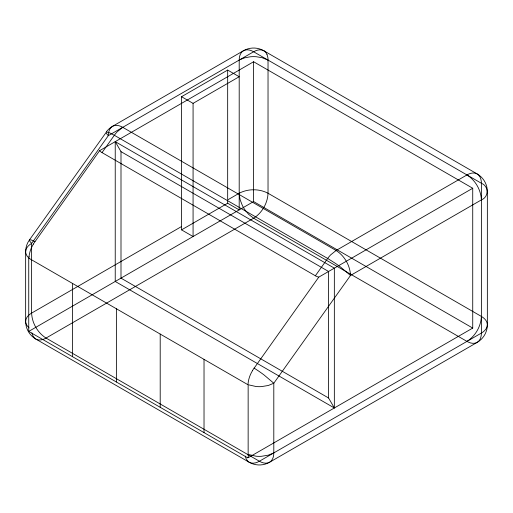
<?xml version="1.0" encoding="UTF-8"?>
<svg xmlns="http://www.w3.org/2000/svg" width="513" height="513" viewBox="0 0 513 513"><rect width="100%" height="100%" fill="white"/><g stroke="black" fill="none" stroke-linecap="round" stroke-linejoin="round"><path stroke-width="0.77" d="M29.029 327.91L26.785 325.287L25.778 322.741A6.874 6.874 0 0 1 25.65 321.414L25.65 251.736C25.676 248.029 28.6 245.131 31.62 243.412L108.333 135.644C108.307 132.168 109.359 128.186 112.552 126.313L243.425 50.755A20.385 20.385 0 0 1 263.81 50.755L477.154 173.926C480.348 175.805 481.406 179.781 481.38 183.263L481.38 333.072C481.406 336.547 480.348 340.529 477.154 342.402L269.575 462.245A20.385 20.385 0 0 1 249.19 462.245L35.846 339.074A6.926 6.926 0 0 1 34.474 338.035L32.87 335.803L31.915 332.899M227.669 70.069L181.538 96.707L181.538 229.869L193.074 236.525L193.074 103.363L239.199 76.732L227.669 70.069L227.669 199.903L239.199 193.247C248.003 188.604 259.232 188.604 268.03 193.247L481.38 316.425C480.995 326.364 475.384 336.092 466.965 341.389L253.614 218.217L248.715 214.389L245.15 210.157A35.166 35.166 0 0 1 242.2 205.136L240.199 199.916L239.289 195.1M29.094 256.641L29.029 258.225L26.997 255.942L25.862 253.435A6.926 6.926 0 0 1 25.65 251.736A20.385 20.385 0 0 1 28.972 240.578M243.739 50.582C246.926 48.992 250.703 50.062 253.614 51.762L481.38 183.263C488.985 186.187 488.985 196.979 481.38 199.903L350.507 275.462L340.35 266.888A152.316 152.316 0 0 0 335.252 263.252L327.692 258.462L114.348 135.285L109.436 132.745L106.46 131.963L29.376 240.013L29.786 241.219L31.62 243.412L31.62 313.097C32.005 323.036 37.616 332.764 46.035 338.061L259.386 461.238C262.297 462.938 266.074 464.009 269.261 462.418M33.294 244.085L99.637 150.649L253.614 61.746L472.73 188.252L472.73 328.076L248.439 457.57A16.063 16.063 0 0 1 248.151 454.409L248.145 384.731L256.032 386.52A35.16 35.16 0 0 0 261.431 386.616L268.312 385.487L273.801 383.23L350.507 275.462C350.129 265.522 344.512 255.795 336.092 250.498L122.748 127.32C119.83 125.621 116.053 124.55 112.866 126.14M252.409 370.591L318.753 277.155L472.73 188.252M99.625 150.662A8.856 8.856 0 0 0 102.029 152.585L114.348 135.285A32.569 32.569 0 0 1 117.272 131.719L122.748 127.32L253.614 51.762C256.615 50.005 260.591 48.921 263.81 50.755M102.023 152.605L315.367 275.776L327.692 258.462A32.569 32.569 0 0 1 330.622 254.897L336.092 250.498L466.965 174.939C469.966 173.176 473.935 172.099 477.154 173.926A20.385 20.385 0 0 1 487.35 191.58L487.35 324.748C487.324 328.448 484.407 331.347 481.38 333.072L273.801 452.915L268.312 455.172L261.431 456.301A35.16 35.16 0 0 1 256.032 456.204L248.145 454.409M29.427 239.911L31.203 239.937L34.929 241.565M243.425 50.755C240.231 52.627 239.18 56.603 239.199 60.085L239.199 193.568M269.575 462.245C272.769 460.373 273.82 456.397 273.801 452.915L273.801 383.23L264.028 374.945A151.829 151.829 0 0 0 258.18 370.771L254.038 368.065M108.333 135.644L122.222 127.622M181.538 226.541L31.62 313.097C28.593 314.815 25.676 317.714 25.65 321.414A20.385 20.385 0 0 0 35.846 339.074C39.059 340.901 43.034 339.824 46.035 338.061L253.614 218.217C262.034 212.914 267.651 203.186 268.03 193.247L268.03 60.085A16.672 16.672 0 0 0 267.792 57.167L267.042 54.596M181.538 229.869L227.669 203.238L239.199 209.894L239.199 194.555M29.324 331.065L253.614 201.571L472.73 328.076M272.403 453.723L259.386 461.238C256.378 463.002 252.409 464.079 249.19 462.245A6.932 6.932 0 0 1 247.779 461.168L246.182 458.911L245.259 456.076M240.129 59.585L244.727 57.815L250.338 56.789A35.16 35.16 0 0 1 256.359 56.744L262.034 57.687L268.03 60.085M476.846 342.569C473.653 344.165 469.876 343.088 466.965 341.389M181.538 96.707L193.074 103.363M115.233 141.646L334.341 268.152L334.341 407.97L115.233 281.47L115.233 141.646L120.997 151.636L328.576 271.48L328.576 397.985L334.341 407.97M328.576 397.985L120.997 278.136L120.997 151.636M247.85 384.667L28.741 258.167L28.741 331.404L247.85 457.91L247.85 457.314M481.38 316.425C484.407 318.143 487.324 321.042 487.35 324.748A20.385 20.385 0 0 1 477.154 342.402M466.965 174.939C475.384 180.236 480.995 189.964 481.38 199.903M106.262 133.053L106.928 134.053A20.821 20.821 0 0 0 108.333 135.637M253.614 61.746L253.614 201.571M227.669 200.711L227.669 203.238M204.027 359.369L204.027 432.606M160.203 334.066L160.203 407.309M116.38 308.768L116.38 382.005M72.557 283.465L72.557 356.708M318.753 277.135A14.717 14.717 0 0 1 315.36 275.795M106.518 131.623A20.385 20.385 0 0 1 112.552 126.313M263.842 50.704A7.881 7.881 0 0 1 266.997 54.609M28.985 256.628A30.985 30.985 0 0 1 33.371 244.13M248.023 383.865A30.35 30.35 0 0 1 252.511 370.655"/></g></svg>
